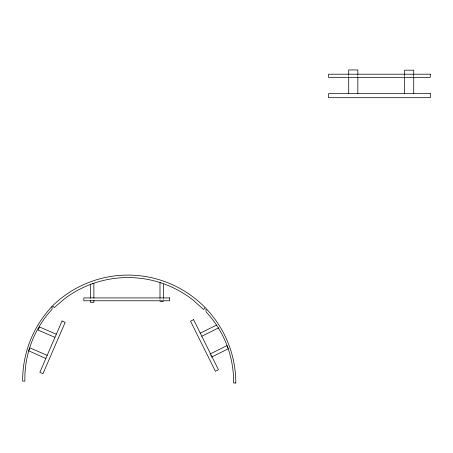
<?xml version="1.0" encoding="UTF-8"?>
<svg xmlns="http://www.w3.org/2000/svg" width="453" height="453" viewBox="0 0 453 453"><rect width="100%" height="100%" fill="white"/><g stroke="black" fill="none" stroke-linecap="round" stroke-linejoin="round"><path stroke-width="0.34" stroke-dasharray="2.27 1.7" d="M413.731 75.011L413.731 76.387M413.668 74.207L413.668 76.71M404.603 75.011L404.603 76.387M404.535 74.207L404.535 76.71M357.774 75.458L357.774 76.71M348.646 74.207L348.646 76.71M163.397 298.816L163.397 300.214M159.994 298.816L159.994 300.214"/><path stroke-width="0.68" d="M28.618 350.792L45.838 358.487M28.726 350.543L29.881 347.876L47.186 355.367M200.283 333.182L216.545 325.107M201.795 336.228L218.68 327.842M210.033 354.036L226.925 345.65L228.057 347.938M211.545 357.083L228.437 348.697M160.492 282.751L159.994 282.751L159.994 298.119M92.605 283.482L93.862 283.482L93.862 298.148M159.994 301.607L163.397 301.607M56.178 334.178L39.513 326.964L38.165 330.09L54.83 337.298M210.792 355.56L210.985 355.956M413.731 74.32L413.731 70.187L404.603 70.187L404.603 74.32M413.731 77.078L413.731 93.624M404.603 77.078L404.603 93.624M357.842 74.83L357.842 69.955L348.714 69.955L348.714 74.83M357.842 76.919L357.842 93.624M348.714 76.919L348.714 93.624M163.397 284.15L163.397 298.119M93.862 300.243L93.862 302.338L90.464 302.338L90.464 300.243M90.464 284.178L90.464 298.148M52.072 306.387L52.05 309.252L47.729 314.263A103.108 103.108 0 0 0 24.926 374.529L24.847 381.154L22.65 381.098A107.871 107.871 0 0 1 52.072 306.387M62.055 321.001L39.836 372.349L42.95 373.697L65.17 322.349L62.055 321.001M205.192 307.678L203.55 309.495L193.182 300.163A105.413 105.413 0 0 0 64.847 298.533L54.241 307.593L52.65 305.73A107.871 107.871 0 0 1 205.192 307.678M193.567 319.654L190.526 321.16L215.407 371.273L218.442 369.767L193.567 319.654M235.82 382.972L233.623 383.045L233.493 376.471A102.321 102.321 0 0 0 210.419 316.84L206.092 311.89L205.934 308.448A107.871 107.871 0 0 1 235.82 382.972M430.282 74.207L328.51 74.207L328.51 77.333L430.282 77.333L430.282 74.207M430.35 93.624L328.578 93.624L328.578 97.695L430.35 97.695L430.35 93.624M169.586 297.915L83.839 297.915L83.839 300.775L169.586 300.775L169.586 297.915"/></g></svg>
